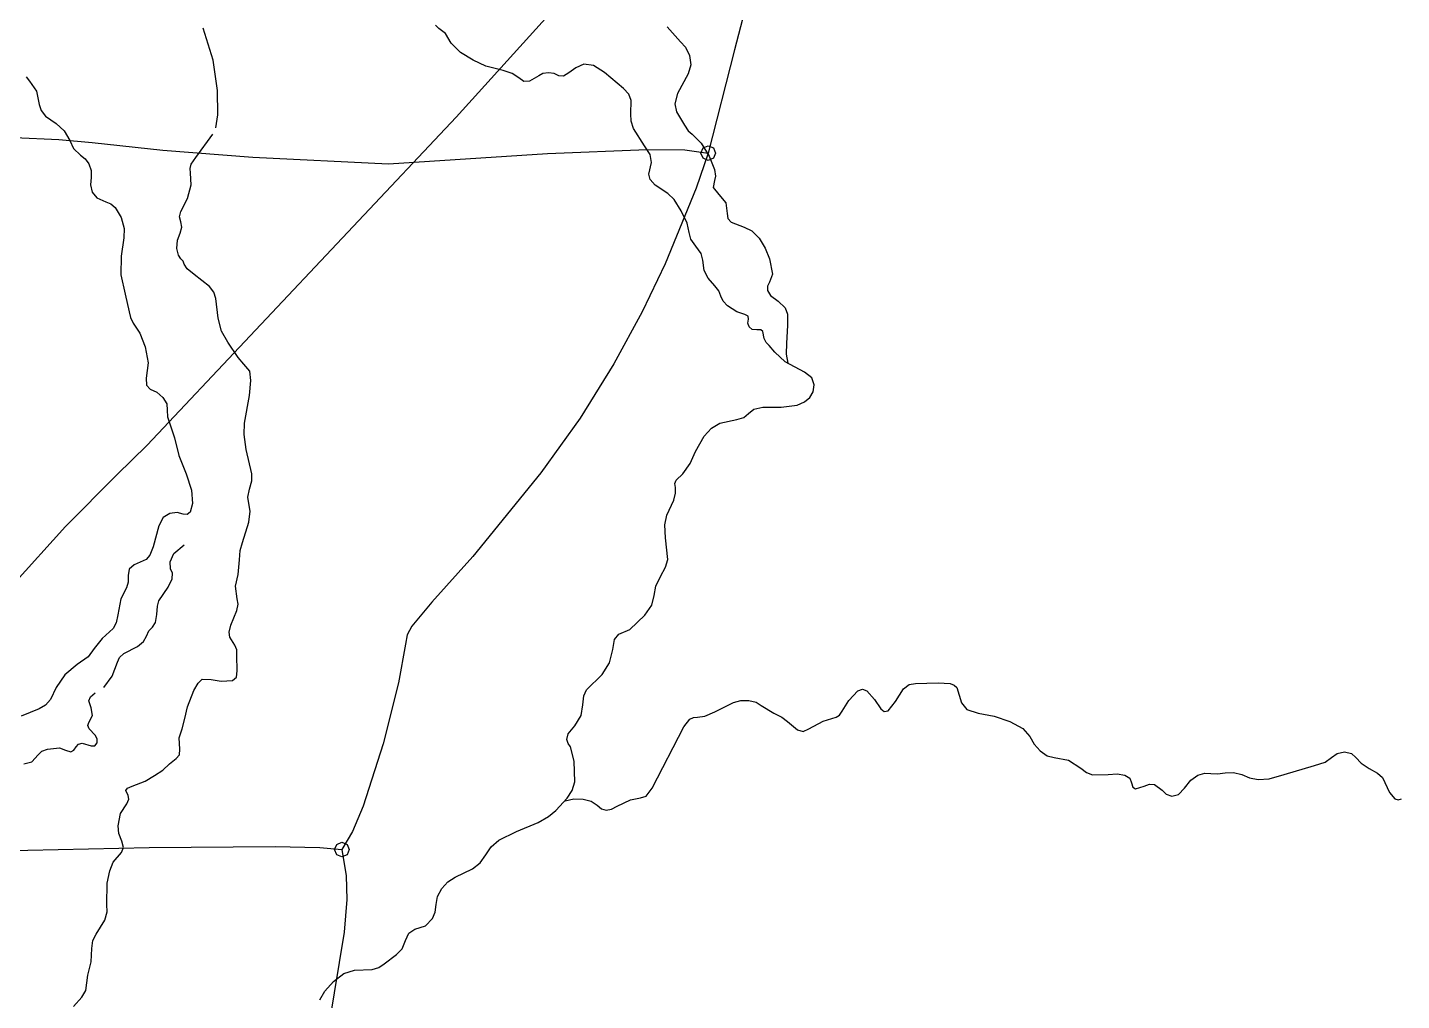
# Model space of a CAD drawing. Extents: x 59 to 518, y 17 to 555.
# Drawn here: x 405.3 to 517.4, y 353.7 to 433.1 of the extents above; entities that cross this region are included whole.
import ezdxf

# ---------------------------------------------------------------- set-up
doc = ezdxf.new("R2010")
doc.units = 0

msp = doc.modelspace()

# ---------------------------------------------------------------- linework, layer by layer
at = {"layer": '1'}
for p, q in [((440.284099, 425.763052), (454.554153, 441.547293)), ((465.39523, 440.45059), (462.991716, 431.249083)), ((420.453188, 430.415297), (419.635, 433.021)), ((438.868728, 432.998133), (438.581182, 433.268122)), ((439.419678, 432.587633), (438.868728, 432.998133)), ((457.487851, 433.138305), (458.600156, 431.896399)), ((439.862281, 431.809981), (439.419678, 432.587633)), ((440.628998, 431.032593), (439.862281, 431.809981)), ((458.600156, 431.896399), (458.99849, 431.467059)), ((441.665939, 430.406151), (440.628998, 431.032593)), ((458.99849, 431.467059), (459.323833, 430.794765)), ((459.323833, 430.794765), (459.438502, 430.025236)), ((462.991716, 431.249083), (460.84723, 422.82519)), ((420.8015, 427.923125), (420.453188, 430.415297)), ((442.702618, 429.909353), (441.665939, 430.406151)), ((444.106712, 429.563676), (442.702618, 429.909353)), ((444.841022, 429.326097), (444.106712, 429.563676)), ((450.041487, 429.778242), (449.487611, 429.381689)), ((450.699708, 430.085036), (450.041487, 429.778242)), ((451.496779, 429.968514), (450.699708, 430.085036)), ((452.382018, 429.414007), (451.496779, 429.968514)), ((459.438502, 430.025236), (459.204816, 429.304189)), ((405.189839, 429.062475), (405.465335, 428.70061)), ((405.465335, 428.70061), (406.016021, 427.880007)), ((445.380898, 428.958972), (444.841022, 429.326097)), ((445.807591, 428.682125), (445.380898, 428.958972)), ((446.26663, 428.688878), (445.807591, 428.682125)), ((447.022718, 429.131833), (446.26663, 428.688878)), ((447.364326, 429.326103), (447.022718, 429.131833)), ((447.811173, 429.39086), (447.364326, 429.326103)), ((448.27416, 429.326103), (447.811173, 429.39086)), ((448.664188, 429.131833), (448.27416, 429.326103)), ((449.030904, 429.098508), (448.664188, 429.131833)), ((449.487611, 429.381689), (449.030904, 429.098508)), ((453.934678, 428.095016), (452.382018, 429.414007)), ((459.204816, 429.304189), (458.340998, 427.684326)), ((406.016021, 427.880007), (406.242856, 426.79985)), ((420.825812, 425.949391), (420.8015, 427.923125)), ((454.369327, 427.625113), (453.934678, 428.095016)), ((454.560989, 427.122898), (454.369327, 427.625113)), ((458.340998, 427.684326), (458.135885, 426.850119)), ((406.242856, 426.79985), (406.3981, 426.28963)), ((406.3981, 426.28963), (406.772022, 425.827994)), ((454.539338, 426.021396), (454.560989, 427.122898)), ((458.135885, 426.850119), (458.254788, 426.194109)), ((458.254788, 426.194109), (458.902663, 425.0923)), ((406.772022, 425.827994), (407.625036, 425.24481)), ((407.625036, 425.24481), (408.283891, 424.650778)), ((415.055299, 398.979152), (440.284099, 425.763052)), ((420.672, 424.899), (420.825812, 425.949391)), ((454.556888, 425.433996), (454.539338, 426.021396)), ((454.744565, 424.82239), (454.556888, 425.433996)), ((458.902663, 425.0923), (459.226634, 424.638664)), ((404.239075, 424.097462), (407.852748, 423.948941)), ((407.852748, 423.948941), (410.5629, 423.68872)), ((408.283891, 424.650778), (408.748276, 423.86228)), ((419.028525, 422.479943), (420.410705, 424.380703)), ((455.662578, 423.429186), (454.744565, 424.82239)), ((459.226634, 424.638664), (459.550538, 424.379429)), ((459.550538, 424.379429), (460.274215, 423.634452)), ((408.748276, 423.86228), (409.050739, 423.192797)), ((409.050739, 423.192797), (409.612227, 422.65296)), ((410.5629, 423.68872), (416.335468, 423.054202)), ((416.335468, 423.054202), (423.695696, 422.500613)), ((447.736289, 422.781428), (455.871258, 423.127133)), ((456.105384, 422.700195), (455.662578, 423.429186)), ((455.871258, 423.127133), (458.953603, 423.085316)), ((458.953603, 423.085316), (460.8473, 422.824774)), ((460.84723, 422.82519), (459.856306, 419.963172)), ((460.251614, 422.825), (460.426239, 423.24701)), ((460.426239, 422.403167), (460.251614, 422.825)), ((460.274215, 423.634452), (460.933068, 422.565099)), ((460.426239, 423.24701), (460.849571, 423.421899)), ((460.849571, 423.421899), (461.269946, 423.246862)), ((461.269946, 423.246862), (461.444, 422.825)), ((461.444, 422.825), (461.269949, 422.403167)), ((409.612227, 422.65296), (409.99031, 422.369416)), ((409.99031, 422.369416), (410.303537, 421.940087)), ((410.303537, 421.940087), (410.487185, 421.413525)), ((418.554508, 421.568673), (418.650392, 421.929127)), ((418.650392, 421.929127), (419.028525, 422.479943)), ((423.695696, 422.500613), (434.7549, 421.96047)), ((434.7549, 421.96047), (447.736289, 422.781428)), ((456.008299, 421.096626), (456.224242, 422.068438)), ((456.224242, 422.068438), (456.105384, 422.700195)), ((460.849571, 422.228454), (460.426239, 422.403167)), ((461.269949, 422.403167), (460.849571, 422.228454)), ((460.933068, 422.565099), (461.375715, 421.474401)), ((410.476531, 420.83828), (410.422501, 420.236228)), ((410.487185, 421.413525), (410.476531, 420.83828)), ((418.596373, 421.183843), (418.554508, 421.568673)), ((418.661196, 420.244267), (418.596373, 421.183843)), ((456.105472, 420.671283), (456.008299, 421.096626)), ((456.52666, 420.221698), (456.105472, 420.671283)), ((461.364867, 420.577909), (461.246158, 420.01642)), ((461.455354, 420.949228), (461.364867, 420.577909)), ((461.375715, 421.474401), (461.455354, 420.949228)), ((410.422501, 420.236228), (410.562874, 419.650348)), ((410.562874, 419.650348), (410.962405, 419.161638)), ((418.337082, 419.110223), (418.661196, 420.244267)), ((457.563339, 419.541236), (456.52666, 420.221698)), ((459.856306, 419.963172), (457.326465, 413.796349)), ((458.064253, 419.029726), (457.563339, 419.541236)), ((461.246158, 420.01642), (461.710588, 419.454669)), ((461.710588, 419.454669), (462.282881, 418.774383)), ((410.962405, 419.161638), (411.685851, 418.85109)), ((411.685851, 418.85109), (412.103368, 418.682428)), ((412.103368, 418.682428), (412.450014, 418.392243)), ((412.450014, 418.392243), (412.93878, 417.576904)), ((417.818809, 418.062741), (418.337082, 419.110223)), ((458.654168, 418.105037), (458.064253, 419.029726)), ((462.282881, 418.774383), (462.401678, 417.899629)), ((412.93878, 417.576904), (413.168322, 416.664266)), ((417.705408, 417.615895), (417.818809, 418.062741)), ((417.818853, 417.209463), (417.705408, 417.615895)), ((417.898531, 416.786974), (417.818853, 417.209463)), ((459.130642, 417.099321), (458.654168, 418.105037)), ((462.401678, 417.899629), (462.459743, 417.49334)), ((462.459743, 417.49334), (462.736551, 417.176084)), ((413.168322, 416.664266), (413.154811, 415.91352)), ((417.539305, 415.714987), (417.743227, 416.291495)), ((417.743227, 416.291495), (417.898531, 416.786974)), ((459.291239, 416.344726), (459.130642, 417.099321)), ((459.442436, 415.799197), (459.291239, 416.344726)), ((462.736551, 417.176084), (463.784208, 416.776389)), ((463.784208, 416.776389), (464.424074, 416.468597)), ((464.424074, 416.468597), (465.015355, 415.869267)), ((413.154811, 415.91352), (412.927932, 414.401651)), ((417.473132, 415.049413), (417.539305, 415.714987)), ((417.604128, 414.506732), (417.473132, 415.049413)), ((459.852859, 415.221355), (459.442436, 415.799197)), ((460.263281, 414.643578), (459.852859, 415.221355)), ((465.015355, 415.869267), (465.509467, 415.075537)), ((465.509467, 415.075537), (465.857828, 414.184539)), ((412.927932, 414.401651), (412.89552, 412.88952)), ((417.80805, 414.20707), (417.604128, 414.506732)), ((417.995766, 414.004642), (417.80805, 414.20707)), ((418.078145, 413.753663), (417.995766, 414.004642)), ((460.414479, 414.098246), (460.263281, 414.643578)), ((460.53332, 413.234122), (460.414479, 414.098246)), ((465.857828, 414.184539), (466.084576, 412.942458)), ((412.89552, 412.88952), (413.273477, 411.312828)), ((418.317068, 413.372891), (418.078145, 413.753663)), ((418.888075, 412.911189), (418.317068, 413.372891)), ((420.151765, 411.939333), (418.888075, 412.911189)), ((457.326465, 413.796349), (455.448989, 409.878643)), ((460.846631, 412.629286), (460.53332, 413.234122)), ((466.084576, 412.942458), (465.857828, 412.283779)), ((420.49053, 411.48563), (420.151765, 411.939333)), ((461.397446, 411.992215), (460.846631, 412.629286)), ((461.709285, 411.59667), (461.397446, 411.992215)), ((461.883441, 411.160676), (461.709285, 411.59667)), ((465.698467, 411.955669), (465.684923, 411.603317)), ((465.684923, 411.603317), (465.930605, 411.202348)), ((465.857828, 412.283779), (465.698467, 411.955669)), ((413.273477, 411.312828), (413.58661, 409.86552)), ((420.659234, 410.967205), (420.49053, 411.48563)), ((420.842855, 409.347123), (420.659234, 410.967205)), ((462.073797, 410.72723), (461.883441, 411.160676)), ((462.434213, 410.35057), (462.073797, 410.72723)), ((465.930605, 411.202348), (466.548918, 410.728389)), ((466.548918, 410.728389), (467.132118, 410.199262)), ((413.58661, 409.86552), (413.685195, 409.401216)), ((413.685195, 409.401216), (413.921528, 408.936879)), ((421.135847, 408.300964), (420.842855, 409.347123)), ((455.448989, 409.878643), (453.144231, 405.620746)), ((463.179191, 409.864576), (462.434213, 410.35057)), ((463.848849, 409.659348), (463.179191, 409.864576)), ((464.102617, 409.512251), (463.848849, 409.659348)), ((464.129572, 409.259916), (464.102617, 409.512251)), ((467.132118, 410.199262), (467.326482, 409.670103)), ((467.326482, 409.670103), (467.326439, 408.741199)), ((413.921528, 408.936879), (414.450914, 408.13762)), ((421.631311, 407.392424), (421.135847, 408.300964)), ((464.079753, 408.930455), (464.129572, 409.259916)), ((464.183723, 408.633472), (464.079753, 408.930455)), ((464.433478, 408.433723), (464.183723, 408.633472)), ((464.821015, 408.395965), (464.433478, 408.433723)), ((465.158429, 408.397315), (464.821015, 408.395965)), ((465.317681, 408.277123), (465.158429, 408.397315)), ((465.425675, 407.704522), (465.317681, 408.277123)), ((467.326439, 408.741199), (467.234497, 407.301913)), ((414.450914, 408.13762), (414.893561, 407.025359)), ((422.484325, 406.150253), (421.631311, 407.392424)), ((465.572871, 407.37116), (465.425675, 407.704522)), ((465.825371, 407.110624), (465.572871, 407.37116)), ((466.289626, 406.581282), (465.825371, 407.110624)), ((467.234497, 407.301913), (467.201672, 406.403462)), ((414.893561, 407.025359), (415.142004, 405.71863)), ((422.959648, 405.588808), (422.484325, 406.150253)), ((467.142903, 405.79309), (466.289626, 406.581282)), ((467.201672, 406.403462), (467.337022, 405.668159)), ((415.142004, 405.71863), (414.969144, 404.444136)), ((423.434706, 405.027363), (422.959648, 405.588808)), ((423.513089, 404.268563), (423.434706, 405.027363)), ((453.144231, 405.620746), (450.398006, 401.184661)), ((468.708966, 404.939812), (467.142903, 405.79309)), ((469.311073, 404.470106), (468.708966, 404.939812)), ((414.969144, 404.444136), (414.996153, 403.871779)), ((414.996153, 403.871779), (415.314865, 403.55858)), ((423.413275, 403.040033), (423.513089, 404.268563)), ((469.508138, 403.903134), (469.311073, 404.470106)), ((469.413566, 403.336096), (469.508138, 403.903134)), ((415.314865, 403.55858), (415.846693, 403.312854)), ((415.846693, 403.312854), (416.329937, 402.888966)), ((416.329937, 402.888966), (416.65119, 402.367909)), ((423.002907, 400.793683), (423.413275, 403.040033)), ((468.703475, 402.513922), (469.140765, 402.866192)), ((469.140765, 402.866192), (469.413566, 403.336096)), ((416.65119, 402.367909), (416.697045, 401.83068)), ((416.697045, 401.83068), (416.706499, 401.297304)), ((463.753046, 401.242277), (464.129565, 401.570442)), ((464.129565, 401.570442), (464.584614, 401.918661)), ((464.584614, 401.918661), (465.30696, 402.088716)), ((465.30696, 402.088716), (466.808205, 402.088671)), ((466.808205, 402.088671), (468.10413, 402.250684)), ((468.10413, 402.250684), (468.703475, 402.513922)), ((416.706499, 401.297304), (416.902317, 400.739719)), ((416.902317, 400.739719), (417.302058, 399.5842)), ((422.963688, 399.866227), (423.002907, 400.793683)), ((450.398006, 401.184661), (447.19613, 396.73239)), ((461.109873, 400.367434), (461.797005, 400.792569)), ((461.797005, 400.792569), (463.190164, 401.084271)), ((463.190164, 401.084271), (463.753046, 401.242277)), ((417.302058, 399.5842), (417.647603, 398.147826)), ((423.14318, 398.622824), (422.963688, 399.866227)), ((459.809815, 398.460009), (460.51184, 399.723523)), ((460.51184, 399.723523), (461.109873, 400.367434)), ((412.570001, 396.563917), (415.055299, 398.979152)), ((417.647603, 398.147826), (418.252439, 396.64663)), ((423.607567, 396.646433), (423.14318, 398.622824)), ((459.388512, 397.48789), (459.809815, 398.460009)), ((458.773005, 396.645679), (459.388512, 397.48789)), ((408.391772, 392.358668), (412.570001, 396.563917)), ((418.252439, 396.64663), (418.673479, 395.307446)), ((423.413231, 395.404484), (423.591411, 396.086246)), ((423.591411, 396.086246), (423.607567, 396.646433)), ((447.19613, 396.73239), (441.628727, 389.904146)), ((458.129126, 395.855802), (458.243795, 396.116339)), ((458.243795, 396.116339), (458.773005, 396.645679)), ((418.673479, 395.307446), (418.770668, 394.22729)), ((423.267396, 394.738861), (423.413231, 395.404484)), ((458.049371, 394.496302), (458.193855, 395.061989)), ((458.168345, 395.522439), (458.129126, 395.855802)), ((458.193855, 395.061989), (458.168345, 395.522439)), ((418.770668, 394.22729), (418.576244, 393.503745)), ((423.348276, 394.227093), (423.267396, 394.738861)), ((423.461771, 393.606195), (423.348276, 394.227093)), ((457.476902, 393.275959), (458.049371, 394.496302)), ((416.352918, 393.071786), (416.005957, 392.412958)), ((416.902318, 393.406598), (416.352918, 393.071786)), ((417.500335, 393.482186), (416.902318, 393.406598)), ((417.993147, 393.363339), (417.500335, 393.482186)), ((418.333263, 393.316068), (417.993147, 393.363339)), ((418.576244, 393.503745), (418.333263, 393.316068)), ((422.830047, 391.030583), (423.348453, 392.693661)), ((423.348453, 392.693661), (423.461771, 393.606195)), ((457.308241, 392.478149), (457.476902, 393.275959)), ((404.132531, 387.618836), (408.391772, 392.358668)), ((416.005957, 392.412958), (415.552242, 390.674211)), ((457.358192, 391.429218), (457.308241, 392.478149)), ((457.563332, 389.647299), (457.358192, 391.429218)), ((415.552242, 390.674211), (415.276851, 389.995204)), ((417.238428, 390.141086), (418.079569, 390.857928)), ((422.592364, 389.637241), (422.654486, 390.394616)), ((422.654486, 390.394616), (422.830047, 391.030583)), ((414.007919, 389.227077), (413.596163, 388.858519)), ((414.969147, 389.648248), (414.007919, 389.227077)), ((415.276851, 389.995204), (414.969147, 389.648248)), ((416.923872, 389.464726), (417.238428, 390.141086)), ((416.94957, 388.901739), (416.923872, 389.464726)), ((422.484326, 388.438373), (422.592364, 389.637241)), ((441.628727, 389.904146), (438.296952, 386.170065)), ((457.375671, 389.03025), (457.563332, 389.647299)), ((413.596163, 388.858519), (413.500187, 388.352148)), ((413.500187, 388.352148), (413.515098, 387.812217)), ((416.762036, 387.401778), (417.099533, 388.076772)), ((417.129188, 388.525018), (416.94957, 388.901739)), ((417.099533, 388.076772), (417.129188, 388.525018)), ((422.279186, 387.477321), (422.484326, 388.438373)), ((456.579135, 387.472433), (456.969301, 388.275617)), ((456.969301, 388.275617), (457.375671, 389.03025)), ((413.359914, 387.337076), (412.895527, 386.451388)), ((413.515098, 387.812217), (413.359914, 387.337076)), ((416.005948, 386.278538), (416.762036, 387.401778)), ((422.397896, 386.451183), (422.279186, 387.477321)), ((456.440092, 386.709729), (456.579135, 387.472433)), ((412.895527, 386.451388), (412.657888, 385.144659)), ((415.843892, 385.166276), (415.888457, 385.831795)), ((415.888457, 385.831795), (416.005948, 386.278538)), ((422.365661, 385.500936), (422.474928, 386.01659)), ((422.474928, 386.01659), (422.397896, 386.451183)), ((438.296952, 386.170065), (436.649967, 384.217946)), ((455.673376, 385.100443), (456.238982, 385.925358)), ((456.238982, 385.925358), (456.440092, 386.709729)), ((412.657888, 385.144659), (412.531048, 384.471038)), ((415.750709, 384.516963), (415.843892, 385.166276)), ((421.879667, 384.291133), (422.365661, 385.500936)), ((454.452902, 383.944659), (455.673376, 385.100443)), ((412.290867, 384.032398), (411.383527, 383.211488)), ((412.531048, 384.471038), (412.290867, 384.032398)), ((415.012352, 383.405966), (415.201275, 383.827192)), ((415.201275, 383.827192), (415.487366, 384.118838)), ((415.487366, 384.118838), (415.750709, 384.516963)), ((421.739217, 383.730946), (421.879667, 384.291133)), ((421.793236, 383.308474), (421.739217, 383.730946)), ((436.649967, 384.217946), (436.286132, 383.50006)), ((453.567476, 383.54527), (454.452902, 383.944659)), ((411.383527, 383.211488), (410.735477, 382.390578)), ((413.165568, 381.980354), (414.278046, 382.563448)), ((414.278046, 382.563448), (414.758606, 382.952329)), ((414.758606, 382.952329), (415.012352, 383.405966)), ((422.225388, 382.649663), (421.793236, 383.308474)), ((422.373786, 382.277142), (422.225388, 382.649663)), ((436.13693, 382.73559), (435.569908, 379.581972)), ((436.286132, 383.50006), (436.13693, 382.73559)), ((453.070722, 382.303189), (453.213812, 383.130819)), ((453.213812, 383.130819), (453.567476, 383.54527)), ((410.238723, 381.710292), (409.353297, 381.094828)), ((410.735477, 382.390578), (410.238723, 381.710292)), ((412.636226, 381.267348), (412.807731, 381.664382)), ((412.807731, 381.664382), (413.165568, 381.980354)), ((422.376464, 381.807321), (422.373786, 382.277142)), ((422.397896, 380.576043), (422.376464, 381.807321)), ((452.80609, 381.231371), (453.070722, 382.303189)), ((408.327115, 380.24155), (407.625047, 379.194068)), ((409.353297, 381.094828), (408.327115, 380.24155)), ((412.204295, 380.133479), (412.636226, 381.267348)), ((422.341236, 380.040109), (422.397896, 380.576043)), ((450.910672, 379.019889), (452.185033, 380.272863)), ((452.185033, 380.272863), (452.80609, 381.231371)), ((407.625047, 379.194068), (407.160837, 378.232709)), ((411.513336, 379.194078), (412.204295, 380.133479)), ((418.877231, 378.956182), (419.212043, 379.558249)), ((419.212043, 379.558249), (419.546756, 379.884953)), ((419.546756, 379.884953), (420.29204, 379.863345)), ((420.29204, 379.863345), (421.102146, 379.712092)), ((421.102146, 379.712092), (422.009179, 379.787674)), ((422.009179, 379.787674), (422.341236, 380.040109)), ((435.569908, 379.581972), (434.322511, 374.61401)), ((473.072332, 378.933404), (473.431436, 379.079134)), ((473.431436, 379.079134), (473.806811, 378.933229)), ((476.139371, 378.069279), (476.798358, 379.095461)), ((476.798358, 379.095461), (477.245259, 379.44241)), ((477.245259, 379.44241), (477.781191, 379.538239)), ((477.781191, 379.538239), (479.627933, 379.592125)), ((479.627933, 379.592125), (480.587733, 379.525936)), ((480.587733, 379.525936), (480.938515, 379.402246)), ((480.938515, 379.402246), (481.150561, 379.192518)), ((481.150561, 379.192518), (481.528649, 377.961371)), ((407.160837, 378.232709), (406.76259, 377.772319)), ((410.2928, 378.124462), (410.440001, 378.439)), ((410.476464, 377.552037), (410.2928, 378.124462)), ((410.440001, 378.439), (410.822185, 378.761707)), ((418.337086, 377.638473), (418.877231, 378.956182)), ((450.629817, 377.777986), (450.6892, 378.524534)), ((450.6892, 378.524534), (450.910672, 379.019889)), ((461.386742, 377.21626), (462.920481, 377.982845)), ((462.920481, 377.982845), (463.514425, 378.148958)), ((463.514425, 378.148958), (464.173191, 378.144946)), ((464.173191, 378.144946), (464.767135, 377.995148)), ((464.767135, 377.995148), (465.166611, 377.723907)), ((471.787168, 377.270282), (472.337851, 378.155708)), ((472.337851, 378.155708), (473.072332, 378.933404)), ((473.806811, 378.933229), (474.433122, 378.231335)), ((474.433122, 378.231335), (474.930051, 377.464619)), ((475.534711, 377.313321), (476.139371, 378.069279)), ((481.528649, 377.961371), (481.964746, 377.418642)), ((406.242867, 377.465818), (404.774082, 376.871962)), ((406.76259, 377.772319), (406.242867, 377.465818)), ((410.303603, 376.342367), (410.584502, 376.914924)), ((410.584502, 376.914924), (410.476464, 377.552037)), ((418.121318, 376.666617), (418.337086, 377.638473)), ((449.960291, 376.082319), (450.473267, 376.917998)), ((450.473267, 376.917998), (450.629817, 377.777986)), ((459.982911, 376.773525), (460.5633, 376.877451)), ((460.5633, 376.877451), (461.386742, 377.21626)), ((465.166611, 377.723907), (466.214356, 377.108135)), ((466.214356, 377.108135), (466.855605, 376.788178)), ((471.301041, 376.773528), (471.572481, 376.940926)), ((471.572481, 376.940926), (471.787168, 377.270282)), ((474.930051, 377.464619), (475.216142, 377.243135)), ((475.216142, 377.243135), (475.534711, 377.313321)), ((481.964746, 377.418642), (482.878811, 377.118898)), ((482.878811, 377.118898), (484.184196, 376.870471)), ((484.184196, 376.870471), (485.481512, 376.427676)), ((410.226626, 376.107589), (410.303603, 376.342367)), ((410.336015, 375.824095), (410.226626, 376.107589)), ((410.822185, 375.305557), (410.336015, 375.824095)), ((417.656799, 375.100642), (417.905287, 375.824143)), ((417.905287, 375.824143), (418.121318, 376.666617)), ((449.432405, 375.423547), (449.960291, 376.082319)), ((456.267461, 370.984812), (458.859671, 375.995652)), ((458.859671, 375.995652), (459.356337, 376.611468)), ((459.356337, 376.611468), (459.637196, 376.761371)), ((459.637196, 376.761371), (459.982911, 376.773525)), ((466.855605, 376.788178), (467.326661, 376.427807)), ((467.326661, 376.427807), (468.125964, 375.736673)), ((468.125964, 375.736673), (468.590405, 375.625973)), ((468.590405, 375.625973), (469.054911, 375.823147)), ((469.054911, 375.823147), (470.242799, 376.460262)), ((470.242799, 376.460262), (471.301041, 376.773528)), ((485.481512, 376.427676), (486.535808, 375.855302)), ((486.535808, 375.855302), (487.112131, 375.218138)), ((409.266794, 374.355176), (409.455855, 374.587457)), ((409.455855, 374.587457), (409.742117, 374.657682)), ((409.742117, 374.657682), (410.476464, 374.441606)), ((410.797678, 374.430946), (410.973174, 374.679378)), ((410.986745, 375.024912), (410.822185, 375.305557)), ((410.973174, 374.679378), (410.986745, 375.024912)), ((417.732426, 374.182673), (417.656799, 375.100642)), ((434.322511, 374.61401), (432.686309, 369.516463)), ((449.301392, 374.959211), (449.432405, 375.423547)), ((449.413399, 374.624453), (449.301392, 374.959211)), ((449.61457, 374.354419), (449.413399, 374.624453)), ((487.112131, 375.218138), (487.459142, 374.583674)), ((487.459142, 374.583674), (487.943801, 374.030206)), ((405.638133, 373.145858), (406.156538, 373.696543)), ((406.156538, 373.696543), (406.464324, 374.008463)), ((406.464324, 374.008463), (406.934233, 374.182668)), ((406.934233, 374.182668), (407.895286, 374.268966)), ((407.895286, 374.268966), (408.402843, 374.096238)), ((408.402843, 374.096238), (408.834818, 373.966548)), ((408.834818, 373.966548), (409.083185, 374.096089)), ((409.083185, 374.096089), (409.266794, 374.355176)), ((410.476464, 374.441606), (410.797678, 374.430946)), ((417.430095, 373.415914), (417.694667, 373.714264)), ((417.694667, 373.714264), (417.732426, 374.182673)), ((449.917076, 373.188008), (449.61457, 374.354419)), ((487.943801, 374.030206), (488.509423, 373.638729)), ((488.509423, 373.638729), (489.099321, 373.490238)), ((489.099321, 373.490238), (490.244169, 373.28501)), ((511.213586, 373.116359), (511.735951, 373.490235)), ((511.735951, 373.490235), (512.19235, 373.830356)), ((512.19235, 373.830356), (512.794501, 373.94373)), ((512.794501, 373.94373), (513.364174, 373.830356)), ((513.364174, 373.830356), (513.723141, 373.490235)), ((513.723141, 373.490235), (514.133575, 373.039386)), ((405.000885, 372.983801), (405.638133, 373.145858)), ((415.658805, 372.022622), (416.328462, 372.465401)), ((416.328462, 372.465401), (416.868475, 372.973003)), ((416.868475, 372.973003), (417.430095, 373.415914)), ((449.960291, 371.503279), (449.917076, 373.188008)), ((490.244169, 373.28501), (491.259371, 372.626287)), ((491.259371, 372.626287), (491.719673, 372.265908)), ((507.847991, 372.107705), (510.342831, 372.831515)), ((510.342831, 372.831515), (511.213586, 373.116359)), ((514.133575, 373.039386), (514.803166, 372.604678)), ((514.803166, 372.604678), (515.472758, 372.20238)), ((413.844475, 371.158671), (414.881285, 371.558235)), ((414.881285, 371.558235), (415.658805, 372.022622)), ((449.753724, 370.786438), (449.960291, 371.503279)), ((491.719673, 372.265908), (492.220555, 372.075558)), ((492.220555, 372.075558), (493.505851, 372.107705)), ((493.505851, 372.107705), (494.240249, 372.157727)), ((494.240249, 372.157727), (494.845035, 372.053862)), ((494.845035, 372.053862), (495.255419, 371.804146)), ((495.255419, 371.804146), (495.406611, 371.416615)), ((495.406611, 371.416615), (495.495687, 371.072442)), ((496.443421, 371.157324), (496.855106, 371.309933)), ((496.855106, 371.309933), (497.274959, 371.276209)), ((497.274959, 371.276209), (497.912031, 370.811955)), ((499.726361, 370.984816), (500.234078, 371.635485)), ((500.234078, 371.635485), (500.806518, 372.043102)), ((500.806518, 372.043102), (501.378892, 372.223906)), ((501.378892, 372.223906), (501.886411, 372.194136)), ((501.886411, 372.194136), (502.411685, 372.168625)), ((502.411685, 372.168625), (503.042196, 372.248287)), ((503.042196, 372.248287), (503.72126, 372.279265)), ((503.72126, 372.279265), (504.392191, 372.107705)), ((504.392191, 372.107705), (505.029345, 371.828355)), ((505.029345, 371.828355), (505.731288, 371.686622)), ((505.731288, 371.686622), (506.627632, 371.75543)), ((506.627632, 371.75543), (507.847991, 372.107705)), ((515.472758, 372.20238), (515.883191, 371.848765)), ((515.883191, 371.848765), (516.466419, 370.628247)), ((413.315354, 370.802189), (413.462489, 371.000671)), ((413.498754, 370.38115), (413.315354, 370.802189)), ((413.390892, 369.711493), (413.550127, 370.103008)), ((413.462489, 371.000671), (413.844475, 371.158671)), ((413.550127, 370.103008), (413.498754, 370.38115)), ((448.404901, 369.170369), (449.344653, 370.1749)), ((449.183, 369.948), (449.891734, 370.11256)), ((449.344653, 370.1749), (449.753724, 370.786438)), ((449.891734, 370.11256), (450.640982, 370.098989)), ((450.640982, 370.098989), (451.309201, 369.923493)), ((454.496477, 370.023451), (455.31708, 370.206939)), ((455.31708, 370.206939), (455.792403, 370.336584)), ((455.792403, 370.336584), (456.267461, 370.984812)), ((495.495687, 371.072442), (495.730548, 370.930708)), ((495.730548, 370.930708), (496.443421, 371.157324)), ((497.912031, 370.811955), (498.219878, 370.510848)), ((498.219878, 370.510848), (498.689683, 370.347524)), ((498.689683, 370.347524), (499.224244, 370.45963)), ((499.224244, 370.45963), (499.726361, 370.984816)), ((516.466419, 370.628247), (516.903851, 370.111155)), ((516.903851, 370.111155), (517.159049, 370.028262)), ((517.159049, 370.028262), (517.438581, 370.120515)), ((412.894094, 368.91219), (413.390892, 369.711493)), ((432.686309, 369.516463), (431.813521, 367.445582)), ((447.820465, 368.681756), (448.404901, 369.170369)), ((451.309201, 369.923493), (451.77485, 369.602279)), ((451.77485, 369.602279), (452.128614, 369.309226)), ((452.128614, 369.309226), (452.530894, 369.202539)), ((452.530894, 369.202539), (452.965521, 369.274114)), ((452.965521, 369.274114), (453.41632, 369.515849)), ((453.41632, 369.515849), (454.496477, 370.023451)), ((412.678018, 367.918596), (412.894094, 368.91219)), ((412.748242, 367.284117), (412.678018, 367.918596)), ((445.208391, 367.442469), (446.968703, 368.176906)), ((446.968703, 368.176906), (447.820465, 368.681756)), ((412.980524, 366.66571), (412.748242, 367.284117)), ((431.813521, 367.445582), (430.95287, 365.97409)), ((443.142805, 366.203182), (443.761162, 366.751248)), ((443.761162, 366.751248), (445.208391, 367.442469)), ((400.852242, 365.8213), (415.231692, 366.143341)), ((412.289434, 364.93781), (412.958829, 365.736938)), ((412.958829, 365.736938), (413.115429, 366.15274)), ((413.115429, 366.15274), (412.980524, 366.66571)), ((415.231692, 366.143341), (425.495142, 366.226558)), ((425.495142, 366.226558), (429.146297, 366.155576)), ((429.146297, 366.155576), (430.953642, 365.974052)), ((430.358614, 365.974), (430.533239, 366.39601)), ((430.533239, 365.552167), (430.358614, 365.974)), ((430.533239, 366.39601), (430.956571, 366.570899)), ((430.95287, 365.97409), (431.29589, 363.82762)), ((430.956571, 366.570899), (431.376946, 366.395862)), ((431.376946, 366.395862), (431.551, 365.974)), ((431.551, 365.974), (431.376949, 365.552167)), ((442.702611, 365.541709), (443.142805, 366.203182)), ((412.001783, 364.239935), (412.289434, 364.93781)), ((430.956571, 365.377454), (430.533239, 365.552167)), ((431.376949, 365.552167), (430.956571, 365.377454)), ((441.611958, 364.407797), (442.250467, 364.905896)), ((442.250467, 364.905896), (442.702611, 365.541709)), ((411.803263, 363.242321), (412.001783, 364.239935)), ((431.29589, 363.82762), (431.363414, 361.891755)), ((439.589684, 363.352009), (440.197191, 363.727379)), ((440.197191, 363.727379), (441.611958, 364.407797)), ((411.770852, 361.48201), (411.803263, 363.242321)), ((438.763338, 362.147774), (439.095516, 362.798476)), ((439.095516, 362.798476), (439.589684, 363.352009)), ((411.78171, 360.885212), (411.770852, 361.48201)), ((431.363414, 361.891755), (431.125731, 359.23499)), ((438.555426, 360.870745), (438.641801, 361.480899)), ((438.641801, 361.480899), (438.763338, 362.147774)), ((410.906901, 359.06267), (411.598167, 360.207518)), ((411.598167, 360.207518), (411.78171, 360.885212)), ((437.77785, 359.752999), (438.339471, 360.357791)), ((438.339471, 360.357791), (438.555426, 360.870745)), ((410.632903, 358.553801), (410.906901, 359.06267)), ((431.125731, 359.23499), (429.916061, 351.8048)), ((436.13638, 358.543329), (436.417218, 359.145436)), ((436.417218, 359.145436), (436.892424, 359.472145)), ((436.892424, 359.472145), (437.77785, 359.752999)), ((410.474749, 356.81619), (410.5289, 357.907151)), ((410.5289, 357.907151), (410.632903, 358.553801)), ((435.401943, 357.398614), (435.866346, 357.881857)), ((435.866346, 357.881857), (436.13638, 358.543329)), ((410.22657, 355.714733), (410.474749, 356.81619)), ((433.969638, 356.342968), (434.40848, 356.642569)), ((434.40848, 356.642569), (435.401943, 357.398614)), ((410.04295, 354.48363), (410.22657, 355.714733)), ((430.272, 355.20624), (431.1184, 355.855657)), ((431.1184, 355.855657), (431.98914, 356.12434)), ((431.98914, 356.12434), (433.425557, 356.189119)), ((433.425557, 356.189119), (433.969638, 356.342968)), ((409.731101, 353.921944), (410.04295, 354.48363)), ((429.138, 353.705), (429.571386, 354.411039)), ((429.571386, 354.411039), (430.272, 355.20624)), ((409.038551, 353.165957), (409.731101, 353.921944))]:
    msp.add_line(p, q, dxfattribs=at)

doc.saveas('drawing.dxf')
